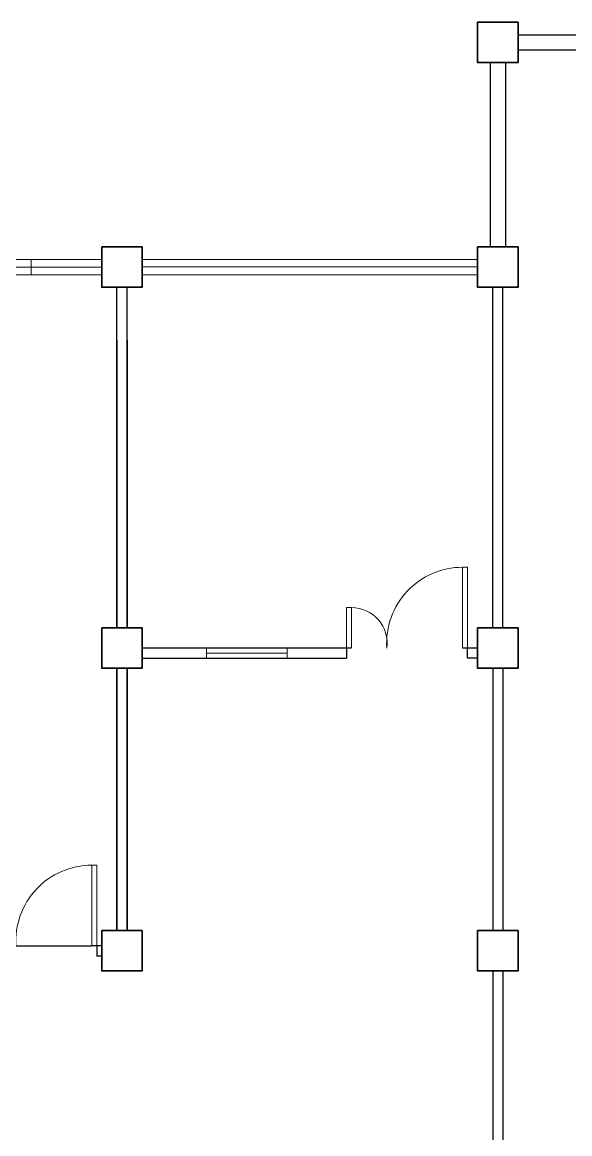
# Model space of a CAD drawing. Header units: inches. Extents: x 57 to 217, y -85 to 29.
# Drawn here: x 165.04 to 170.46, y -54.71 to -43.7 of the extents above; entities that cross this region are included whole.
import ezdxf

# ---------------------------------------------------------------- set-up
doc = ezdxf.new("R2010")
doc.units = ezdxf.units.IN
doc.header["$MEASUREMENT"] = 0

msp = doc.modelspace()

# ---------------------------------------------------------------- linework, layer by layer
at = {"color": 8, "linetype": 'ByBlock', "lineweight": 25}
for p, q in [((175.652, -43.828), (169.952, -43.828)), ((175.652, -43.978), (169.952, -43.978)), ((169.677, -44.101), (169.677, -45.926)), ((169.827, -44.101), (169.827, -45.926)), ((165.977, -49.701), (165.977, -46.326)), ((166.077, -49.701), (166.077, -46.326)), ((169.702, -49.701), (169.702, -46.326)), ((169.802, -49.701), (169.802, -46.326)), ((165.977, -46.851), (165.977, -49.701)), ((166.077, -46.851), (166.077, -49.701)), ((166.227, -49.901), (168.302, -49.901)), ((168.252, -49.901), (168.252, -50.001)), ((169.402, -49.901), (169.552, -49.901)), ((169.452, -50.001), (169.452, -49.901)), ((165.977, -50.101), (165.977, -52.701)), ((165.977, -52.701), (165.977, -50.101)), ((166.077, -50.101), (166.077, -52.701)), ((166.077, -52.701), (166.077, -50.101)), ((166.227, -50.001), (168.252, -50.001)), ((169.552, -50.001), (169.452, -50.001)), ((169.702, -50.101), (169.702, -52.701)), ((169.802, -50.101), (169.802, -52.701)), ((165.827, -52.853), (165.727, -52.853)), ((165.777, -52.853), (165.777, -52.953)), ((165.827, -52.953), (165.777, -52.953)), ((169.702, -53.101), (169.702, -55.725)), ((169.802, -53.101), (169.802, -55.725))]:
    msp.add_line(p, q, dxfattribs=at)
at = {"color": 8, "linetype": 'ByBlock', "lineweight": 9}
for p, q in [((165.065, -46.053), (163.865, -46.053)), ((165.827, -46.128), (164.427, -46.128)), ((165.065, -46.053), (165.827, -46.053)), ((165.127, -46.053), (165.127, -46.203)), ((166.227, -46.053), (169.552, -46.053)), ((166.227, -46.053), (166.227, -46.053)), ((169.552, -46.126), (166.227, -46.126)), ((165.065, -46.203), (163.865, -46.203)), ((165.065, -46.203), (165.827, -46.203)), ((166.227, -46.203), (169.552, -46.203)), ((168.327, -46.203), (168.477, -46.203)), ((167.265, -49.901), (166.865, -49.901)), ((166.865, -49.901), (166.865, -50.001)), ((167.665, -49.951), (166.865, -49.951)), ((167.665, -50.001), (167.665, -49.901)), ((166.865, -50.001), (167.665, -50.001)), ((169.452, -50.001), (169.552, -50.001))]:
    msp.add_line(p, q, dxfattribs=at)
at = {"color": 8, "lineweight": 25}
msp.add_line((164.627, -52.853), (165.727, -52.853), dxfattribs=at)
at = {"color": 8, "linetype": 'ByBlock', "lineweight": 35}
for points in [[(169.552, -43.701), (169.952, -43.701), (169.952, -44.101), (169.552, -44.101)], [(165.827, -45.926), (166.227, -45.926), (166.227, -46.326), (165.827, -46.326)], [(169.552, -45.926), (169.952, -45.926), (169.952, -46.326), (169.552, -46.326)], [(165.827, -49.701), (166.227, -49.701), (166.227, -50.101), (165.827, -50.101)], [(169.552, -49.701), (169.952, -49.701), (169.952, -50.101), (169.552, -50.101)], [(165.827, -52.701), (166.227, -52.701), (166.227, -53.101), (165.827, -53.101)], [(169.552, -52.701), (169.952, -52.701), (169.952, -53.101), (169.552, -53.101)]]:
    msp.add_lwpolyline(points, close=True, dxfattribs=at)
at = {"color": 8, "lineweight": 13, "ltscale": 0.03}
for points in [[(169.402, -49.901), (169.452, -49.901), (169.452, -49.101), (169.402, -49.101)], [(168.252, -49.901), (168.302, -49.901), (168.302, -49.501), (168.252, -49.501)], [(165.727, -52.853), (165.777, -52.853), (165.777, -52.053), (165.727, -52.053)]]:
    msp.add_lwpolyline(points, close=True, dxfattribs=at)
at = {"color": 8, "lineweight": 9}
msp.add_lwpolyline([(166.865, -49.901), (167.665, -49.901), (167.665, -50.001), (166.865, -50.001)], close=True, dxfattribs=at)
at = {"color": 8, "lineweight": 13, "ltscale": 0.03}
for centre, radius, start, end in [((169.402, -49.853), 0.752, 90, 183.6952), ((168.302, -49.854), 0.353, 352.3719, 90), ((165.727, -52.805), 0.752, 90, 183.6952)]:
    msp.add_arc(centre, radius, start, end, dxfattribs=at)

doc.saveas('drawing.dxf')
